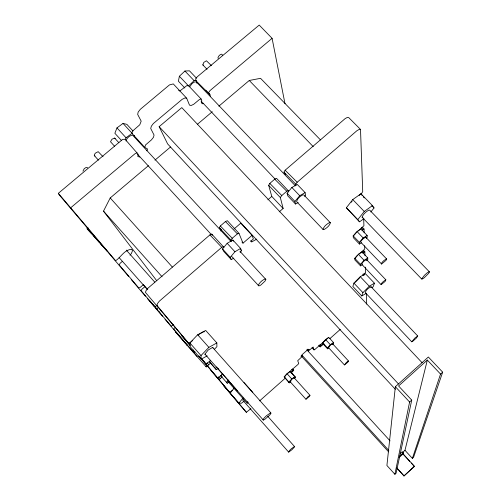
<?xml version="1.0" encoding="UTF-8"?>
<svg xmlns="http://www.w3.org/2000/svg" width="501" height="501" viewBox="0 0 501 501"><rect width="100%" height="100%" fill="white"/><g stroke="black" fill="none" stroke-linecap="round" stroke-linejoin="round"><path stroke-width="0.75" d="M344.438 364.922L346.473 362.342L348.489 360.983L332.532 343.699L330.491 345.014L328.512 347.631L344.438 364.922L347.7 362.348L348.489 360.983M370.997 287.392L371.016 286.71L368.129 288.507L366.319 290.304L365.185 292.49L411.759 341.807L412.78 341.262L416.387 338.043L417.74 336.021L371.016 286.71M207.063 69.307L202.805 64.873L203.819 62.381L206.425 60.771L211.391 65.6M412.373 458.377L413.569 457.281L442.665 372.162L428.355 357.019L395.364 386.703L386.91 465.485L394.894 474.29L396.103 473.195L411.734 400.105L398.583 385.958L427.334 360.081L440.548 374.072L412.373 458.377L404.977 450.299L427.334 360.081M98.453 160.163L94.282 155.548L94.451 154.446L95.441 153.112L98.183 151.671L103.056 156.725M134.281 136.811L134.531 135.439M196.448 78.15L189.453 70.823L184.925 71.023L179.371 76.252L178.406 81.212L184.838 88.001M126.083 140.988C126.634 137.957 129.615 135.602 132.571 135.076L230.992 241.413M394.894 474.29L409.599 402.034L411.734 400.105M82.953 171.142L84.218 168.718L85.652 167.71L86.936 167.384L87.575 167.873M411.759 341.807L414.953 337.993L417.74 336.021M399.021 457.563L403.067 453.881L403.318 452.835L402.322 451.745L400.111 453.756M146.856 150.832L147.57 148.972L144.77 147.432L145.515 144.958L151.39 139.929L153.488 137.293L154.058 135.051L150.713 128.475L151.352 126.196L153.331 123.553L182.157 99.342L184.863 98.002L186.679 98.215L189.503 105.135L191.131 105.498L193.73 104.271L199.185 99.712L201.101 98.973L201.79 100.507L201.277 102.586L202.316 103.795L203.738 103.325M323.007 229.433C323.859 226.32 326.727 224.135 329.433 222.619L330.397 222.782C329.526 225.876 326.683 228.055 323.984 229.577L323.007 229.433L296.617 201.634C297.256 198.465 300.187 196.217 302.936 194.808L303.957 195.046L330.397 222.782M397.306 468.61L403.975 475.95L414.44 466.318L403.067 453.881M372.187 287.637L373.232 286.578L374.447 283.203L365.461 273.734L360.257 276.69L353.913 283.115L352.861 286.497L361.785 295.966L366.3 293.298M361.785 295.966L362.912 292.647L369.287 286.221L374.447 283.203M403.975 475.95L414.44 466.318M132.897 130.893L126.878 124.361L123.021 123.409L116.977 127.887L114.861 133.272L121.38 140.386M125.237 139.779L126.052 137.775L132.095 133.266L123.021 123.409M362.085 217.184C363.263 213.99 366.099 211.591 369.037 210.013L369.851 210.307L429.476 271.924L428.631 273.383L424.203 277.786L422.293 279.063L421.623 278.963L362.085 217.184L362.924 217.453M189.697 86.792L192.184 83.423L194.545 81.964L196.323 81.882L295.433 185.865M258.24 285.445C259.549 282.464 262.236 280.097 265.242 278.907L265.856 279.445L265.023 281.117L260.714 285.138L258.873 285.965L231.719 256.499M156.738 280.717L103.5 211.134L110.207 197.958L148.409 165.681M220.878 231.03L221.498 229.859M284.568 376.94L286.134 374.854M157.527 308.015L156.844 309.23L171.242 326.176L173.509 324.742M231.33 241.35L230.942 240.085L219.332 227.748L220.321 225.995L225.456 221.548L227.329 220.716L238.977 233.366L243.004 243.16L252.041 235.345L240.756 223.183L233.992 229.013M421.623 278.963L424.466 275.268L426.908 273.083L428.818 271.805L429.476 271.924M204.934 354.132L208.178 350.061L212.593 347.4L270.715 412.768L271.066 413.212L269.87 414.884L265.11 419.13L263.344 420.101L204.934 354.132L205.473 354.739M285.595 174.692L283.979 172.156L285.138 170.215L345.239 118.53L347.331 117.453L348.709 117.566L360.513 129.44L362.718 191.658L361.747 193.173L359.136 195.465M279.214 211.854L283.14 208.46L271.786 196.436L268.668 185.307L269.826 183.404L274.73 179.176L276.508 178.325L288.275 190.756L288.607 191.914M243.649 398.834L242.753 400.167L243.06 400.562L288.676 452.127L291.908 449.748L294.694 446.742L267.766 416.318M354.151 235.157L356.286 232.633M228.863 380.171L228.049 381.361L228.231 381.818L247.112 403.148L248.189 402.654M355.253 258.19L357.338 255.616M174.548 327.861L173.697 329.063L197.006 356.405M230.942 240.085L232.239 238.276L237.393 233.861L238.977 233.366M247.813 401.564L247.112 403.148M104.352 248.008L107.878 252.003L87.061 228.725L87.982 227.46M283.14 208.46L280.328 197.532L281.769 195.559L286.779 191.238L288.275 190.756M295.909 185.62L295.753 184.149L297.162 182.258L356.956 130.673L359.173 129.452L360.513 129.44M222.381 374.385L217.735 378.073L207.614 365.98L210.414 363.081M232.539 390.191L229.683 392.364L219.144 379.758L222.287 376.589M363.889 218.705L359.543 221.837L346.373 207.771L352.754 199.561L360.964 193.768L372.443 205.604L374.04 207.959L370.828 211.992M359.543 221.837L357.789 219.638L364.258 211.472L372.443 205.604M234.224 388.043L230.166 393.122L238.952 403.067L241.363 403.274L244.231 401.063M238.952 403.067L243.054 398.026M233.767 258.128L231.262 259.606L223.584 251.22L222.513 248.928L227.166 243.304L232.859 240.023L240.599 248.427L241.545 250.725L240.148 252.391M298.183 202.479L295.515 204.026L287.749 195.841L287.098 193.211L291.876 187.468L297.268 184.418L305.096 192.622L305.623 195.258L304.671 196.392M130.016 255.178L131.375 253.55L132.558 250.6L131.563 249.354C124.455 249.567 120.991 257.163 115.643 260.739L58.335 193.323L122.664 139.366L125.106 139.278L138.082 154.158L137.825 156.544L139.854 157.038M231.262 259.606L230.241 257.37L234.931 251.752L240.599 248.427M295.515 204.026L294.92 201.446L299.73 195.716L305.096 192.622M355.196 282.345L359.737 277.736M323.984 343.843L320.195 346.892L321.003 345.496L323.145 343.592M218.217 368.392L216.307 369.663L209.418 361.747L210.32 360.714M216.307 369.663L215.43 368.536L216.789 366.989M221.705 376.896L220.878 375.919L222.795 373.74M361.409 242.81L359.442 244.075L353.318 237.668L353.18 235.865L357.019 231.525L360.977 229.026L367.139 235.445L367.208 237.249L366.25 238.326M228.418 380.09L226.496 382.263L227.291 383.215L229.057 382.006M359.442 244.075L359.336 242.309L363.194 237.975L367.139 235.445M292.659 368.905L293.736 370.439L291.094 372.988M362.367 264.685L360.545 265.887L354.827 259.875L354.739 258.278L358.334 254.276L362.004 251.903L367.759 257.927L367.784 259.524L366.757 260.658M360.545 265.887L360.482 264.321L364.095 260.326L367.759 257.927M290.881 381.681L289.259 382.845L284.167 376.84L287.035 373.708L290.304 371.398L295.014 376.608L295.377 377.41L294.419 378.449M328.831 347.951L327.585 348.834L322.863 343.705L322.65 342.74L325.594 339.553L328.731 337.361L333.472 342.496L333.641 343.467L332.664 344.519M289.259 382.845L288.87 382.063L291.757 378.931L295.014 376.608M327.585 348.834L327.391 347.888L330.341 344.707L333.472 342.496M351.182 202.272L352.115 201.277M207.176 355.854L201.227 359.198L190.198 346.711L189.854 342.96L197.67 334.756L205.704 330.441L216.845 342.935L216.908 346.679L214.328 349.366M201.227 359.198L200.995 355.566L208.867 347.362L216.845 342.935M196.361 80.536L194.119 80.667L188.545 85.909L179.371 76.252M328.18 337.931L314.941 349.416L314.033 349.905L313.206 347.024L308.422 350.938L308.221 350.299L309.211 349.379L308.622 349.266L306.963 350.381L302.466 354.364L301.063 356.086L301.114 356.549L302.128 355.691L302.347 356.317L297.707 360.701L298.74 363.507L297.838 364.571L287.111 373.846M402.735 452.334L404.977 450.299M399.447 456.348L403.318 452.835M440.548 374.072L442.665 372.162M362.974 275.168L365.573 272.544L365.386 267.158M250.869 408.634L246.367 412.304L223.784 385.795L246.367 412.304M259.612 400.888L285.263 378.155M329.815 338.676L340.304 329.376M291.087 372.005L293.674 370.007M195.039 354.201L206.262 366.907L207.414 365.893M207.095 365.511L205.936 366.525L206.262 366.907M362.856 253.036L364.841 251.778L364.978 255.623M193.536 350.03L192.365 351.051L193.73 352.591L194.902 351.57M210.508 360.557L205.992 364.045L200.982 358.365M361.985 230.31L364.039 229.038L364.171 232.84M267.872 199.811L271.786 196.436M223.916 247.757L223.371 246.78L221.736 247.337L159.387 301.126L157.558 303.449L156.851 305.297L188.664 343.329L190.098 342.715L192.772 340.417M144.808 286.747L141.952 289.196L141.044 290.618L154.771 306.787L157.139 305.447M223.371 246.78L211.754 234.092L209.906 234.906L148.089 288.069L146.129 290.53L145.409 292.359L188.664 343.329M122.382 261.34L120.165 263.238L119.157 264.847L138.752 287.925L140.148 287.436L143.311 284.743M198.365 335.044L199.467 334.104M154.978 160.132L170.497 147.018M197.356 124.336L212.274 111.729M218.837 106.187L249.266 80.479L260.545 78.325L320.521 139.961M205.692 90.155L209.932 94.714L196.154 80.937L195.615 78.851L197.369 76.703L259.217 25.088L272.087 38.327L210.057 90.549L208.504 92.748L209.932 94.714L210.558 96.693M395.395 389.321L167.616 143.9L159.136 126.678L181.8 107.615L422.124 362.737M357.301 231.731L363.92 225.751L363.676 218.887M358.904 254.176L363.87 250.043L364.734 248.79L364.628 245.753M294.507 446.447L291.275 448.827L289.465 450.587L288.676 452.127M200.074 333.741L203.112 331.919L204.439 331.768M70.666 207.815L134.919 153.807L137.049 152.818M252.041 235.345L253.393 238.964L250.732 241.275L251.771 241.877L256.819 239.096M270.715 412.768L266.444 415.73L264.159 418.009L262.975 419.675L263.344 420.101M305.942 399.228L309.299 396.567L309.975 395.302L294.118 377.773L291.977 379.176L290.123 381.693L305.942 399.228L307.858 396.754L309.975 395.302M381.587 264.014L385.945 260.414L386.722 259.18L386.465 258.792L365.686 237.117L362.799 239.052L361.315 240.674L360.588 241.939L360.895 242.359L381.587 264.014L381.324 263.639L382.088 262.405L383.603 260.789L386.465 258.792M179.702 91.088L186.798 85.633L188.733 85.903L201.101 98.973M381.104 284.662L385.081 281.487L385.845 279.821L366.488 259.499L363.933 261.127L362.486 262.63L361.803 264.353L381.104 284.662L381.856 283.002L383.321 281.506L385.845 279.821M118.837 142.66L114.641 138.069L111.999 139.209L110.508 141.739L114.685 146.367M178.581 90.218L179.333 90.556M202.805 64.873L203.512 65.262M94.282 155.548L94.99 155.993M219.332 227.748L221.135 229.489M361.353 227.767L363 229.42M285.138 170.215L297.162 182.258M274.73 179.176L286.779 191.238M362.918 250.926L364.008 252.028M283.979 172.156L295.753 184.149M269.826 183.404L281.769 195.559M220.321 225.995L232.239 238.276M363.219 196.793L364.302 197.914M371.88 205.723L374.04 207.959M249.266 80.479L313.244 146.655M362.762 274.204L363.826 275.306M225.456 221.548L237.393 233.861M352.754 199.561L364.258 211.472M346.373 207.771L357.789 219.638M319.97 344.425L321.003 345.496M357.019 231.525L363.194 237.975M250.738 240.799L251.771 241.877M87.061 228.725L91.752 233.754M353.18 235.865L359.336 242.309M362.423 227.348L364.039 229.038M363.244 250.093L364.841 251.778M184.925 71.023L194.119 80.667M358.334 254.276L364.095 260.326M291.876 187.468L299.73 195.716M268.668 185.307L280.328 197.532M209.906 234.906L221.736 247.337M354.739 258.278L360.482 264.321M201.045 101.064L275.08 179.057M287.098 193.211L294.92 201.446M363.601 273.859L364.647 274.968M360.257 276.69L369.287 286.221M353.913 283.115L362.912 292.647M319.168 345.377L320.183 346.454M291.757 369.419L292.784 370.502M218.593 376.884L220.108 378.505M186.679 98.215L173.29 83.911L169.457 84.919L140.318 109.299L138.17 112.067L137.675 114.428L141.182 121.154L139.76 124.793L133.222 130.511L131.932 132.439L132.646 134.155L144.77 147.432M159.136 126.678L398.514 383.985M395.364 386.703L409.599 402.034M241.977 242.046L243.004 243.16M325.594 339.553L330.341 344.707M240.518 249.611L241.545 250.725M239.904 251.233L265.856 279.445M322.65 342.74L327.391 347.888M207.145 362.968L208.666 364.622M227.166 243.304L234.931 251.752M116.977 127.887L126.052 137.775M137.593 154.289L211.635 234.888M312.023 347.707L314.033 349.905M222.513 248.928L230.241 257.37M307.188 349.178L308.221 350.299M403.08 454.081L409.762 461.39M411.302 463.081L414.39 466.456M307.395 349.817L308.422 350.938M306.831 349.798L390.091 440.886M301.953 355.153L388.832 450.474M301.834 356.606L388.613 451.858M185.213 343.041L184.205 341.907M396.792 467.884L404.013 475.831M318.711 345.252L320.195 346.892M290.68 372.224L295.377 377.41M287.035 373.708L291.757 378.931M284.167 376.84L288.87 382.063M110.207 197.958L172.35 267.058M103.5 211.134L162.073 276.759M126.296 250.105L154.815 282.163M292.741 369.325L293.736 370.439M244.031 382.557L252.792 392.408M197.67 334.756L208.867 347.362M143.587 284.912L147.726 289.578M119.094 257.577L147.607 289.766M209.418 361.747L215.43 368.536M220.878 375.919L227.291 383.215M189.854 342.96L200.995 355.566M93.261 235.464L95.785 238.313M96.793 239.453L99.311 242.309M100.82 244.018L103.344 246.868M190.061 345.089L181.938 335.908L189.954 345.465M200.237 357.633L198.759 355.96L219.144 379.758M201.22 358.741L207.614 365.98M194.469 353.518L186.641 344.644M157.314 309.399L149.154 300.168L154.421 306.449M155.435 307.595L156.951 309.317M158.974 311.609L159.988 312.756M229.683 392.364L210.865 370.396M183.097 340.548L184.449 342.083M176.145 332.789L175.763 332.351L187.236 345.352L165.086 319.319M104.684 248.327L59.231 194.883L58.335 193.323M108.441 252.729L128.651 276.483M131.168 279.445L145.447 296.223M147.457 298.596L162.487 316.256M201.521 358.697L205.992 364.045M114.641 138.069L115.149 138.696M212.593 347.4L213.107 348.032M360.964 193.768L362.248 195.622M365.686 237.117L365.987 237.543M211.754 234.092L212.38 235.182M217.071 367.64L237.568 390.93L237.349 390.498M232.859 240.023L233.353 241.2M196.323 81.882L196.849 83.197M366.488 259.499L366.607 260M294.118 377.773L294.2 378.117M272.087 38.327L285 103.72M218.135 58.429L218.01 57.515L218.705 56.162L219.952 54.897L221.267 54.208L222.15 54.346L222.269 55.267M332.532 343.699L332.545 344.106M366.306 293.185L366.688 304.076M362.004 251.903L362.041 252.986"/></g></svg>
